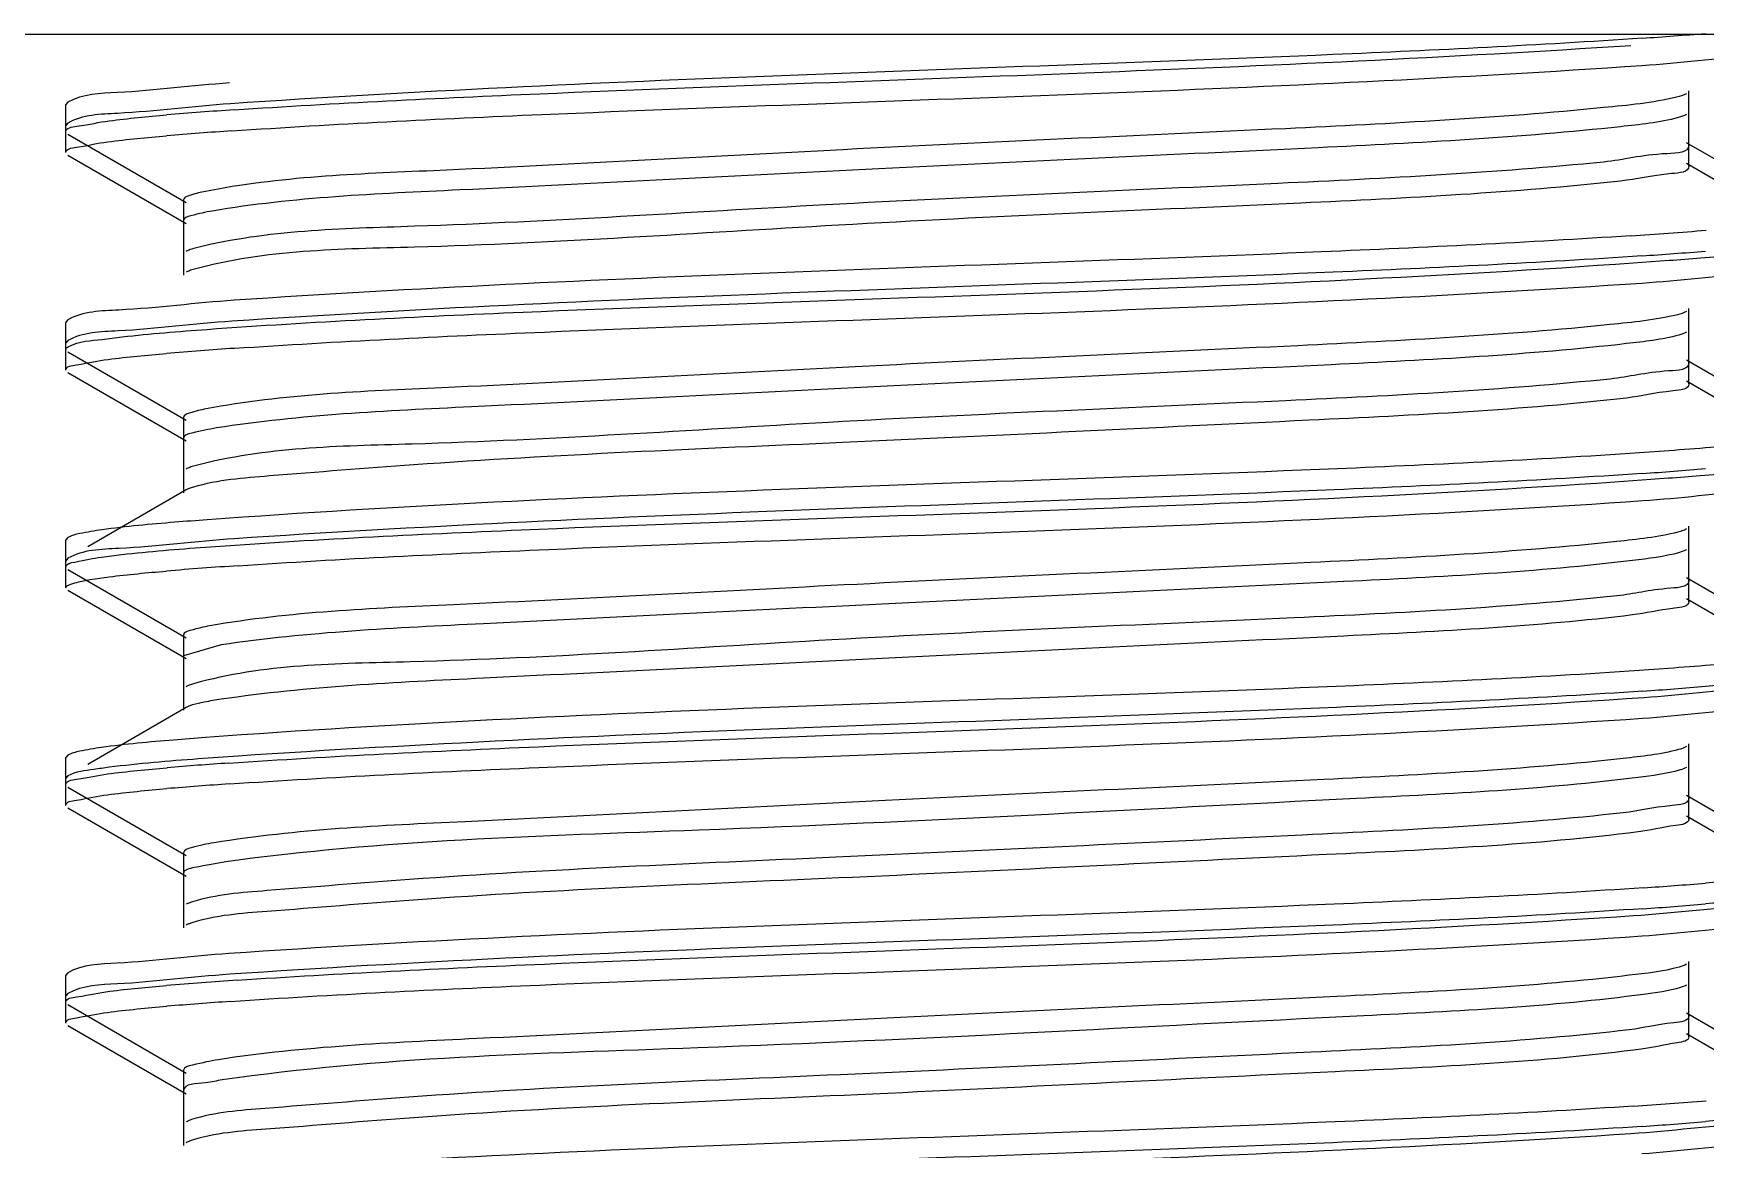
# Model space of a CAD drawing. Extents: x 1725261 to 1937680, y 860327 to 1571294.
# Drawn here: x 1825653.5 to 1825836.4, y 1253484.6 to 1253606.8 of the extents above; entities that cross this region are included whole.
import ezdxf

# ---------------------------------------------------------------- set-up
doc = ezdxf.new("R2010")
doc.units = 0
doc.header["$LTSCALE"] = 1000
doc.header["$MEASUREMENT"] = 0
doc.layers.add('bz', color=2, linetype='Continuous')

msp = doc.modelspace()

# ---------------------------------------------------------------- linework, layer by layer
at = {"linetype": 'Continuous'}
for p, q in [((1825657.22, 1253599.23), (1825657, 1253598.97)), ((1825834.61, 1253594.5), (1825834.61, 1253600.46)), ((1825657, 1253595.99), (1825657, 1253598.97)), ((1825657, 1253595.99), (1825657, 1253598.97)), ((1825834.61, 1253592.22), (1825834.61, 1253598.18)), ((1825657.22, 1253596.95), (1825657, 1253596.69)), ((1825657, 1253593.71), (1825657, 1253596.69)), ((1825657, 1253593.71), (1825657, 1253596.69)), ((1825657.22, 1253595.73), (1825670.15, 1253588.25)), ((1825847.28, 1253587.32), (1825834.35, 1253594.8)), ((1825657.22, 1253593.45), (1825670.15, 1253585.97)), ((1825847.28, 1253585.04), (1825834.35, 1253592.53)), ((1825669.89, 1253588.55), (1825669.89, 1253582.6)), ((1825669.89, 1253586.27), (1825669.89, 1253580.32)), ((1825657.22, 1253575.42), (1825657, 1253575.15)), ((1825834.61, 1253570.69), (1825834.61, 1253576.64)), ((1825657, 1253572.18), (1825657, 1253575.15)), ((1825657, 1253572.18), (1825657, 1253575.15)), ((1825834.61, 1253568.41), (1825834.61, 1253574.36)), ((1825657.22, 1253573.14), (1825657, 1253572.88)), ((1825657, 1253569.9), (1825657, 1253572.88)), ((1825657, 1253569.9), (1825657, 1253572.88)), ((1825657.22, 1253571.92), (1825670.15, 1253564.44)), ((1825847.28, 1253563.51), (1825834.35, 1253570.99)), ((1825657.22, 1253569.64), (1825670.15, 1253562.16)), ((1825847.28, 1253561.23), (1825834.35, 1253568.71)), ((1825669.89, 1253564.74), (1825669.89, 1253558.78)), ((1825669.89, 1253562.46), (1825669.89, 1253556.5)), ((1825670.15, 1253556.81), (1825659.39, 1253550.58)), ((1825657.22, 1253551.6), (1825657, 1253551.34)), ((1825834.61, 1253546.88), (1825834.61, 1253552.83)), ((1825657, 1253548.37), (1825657, 1253551.34)), ((1825657, 1253548.37), (1825657, 1253551.34)), ((1825834.61, 1253544.6), (1825834.61, 1253550.55)), ((1825657.22, 1253549.32), (1825657, 1253549.06)), ((1825657, 1253546.09), (1825657, 1253549.06)), ((1825657, 1253546.09), (1825657, 1253549.06)), ((1825657.22, 1253548.1), (1825670.15, 1253540.62)), ((1825847.28, 1253539.7), (1825834.35, 1253547.18)), ((1825657.22, 1253545.83), (1825670.15, 1253538.34)), ((1825847.28, 1253537.42), (1825834.35, 1253544.9)), ((1825669.89, 1253540.92), (1825669.89, 1253534.97)), ((1825673.98, 1253539.85), (1825669.89, 1253538.64)), ((1825669.89, 1253538.64), (1825669.89, 1253532.69)), ((1825670.15, 1253532.99), (1825659.39, 1253526.77)), ((1825657.22, 1253527.79), (1825657, 1253527.53)), ((1825834.61, 1253523.06), (1825834.61, 1253529.02)), ((1825657, 1253524.55), (1825657, 1253527.53)), ((1825657, 1253524.55), (1825657, 1253527.53)), ((1825834.61, 1253520.79), (1825834.61, 1253526.74)), ((1825657.22, 1253525.51), (1825657, 1253525.25)), ((1825657, 1253522.27), (1825657, 1253525.25)), ((1825657, 1253522.27), (1825657, 1253525.25)), ((1825657.22, 1253524.29), (1825670.15, 1253516.81)), ((1825847.28, 1253515.88), (1825834.35, 1253523.37)), ((1825657.22, 1253522.01), (1825670.15, 1253514.53)), ((1825847.28, 1253513.6), (1825834.35, 1253521.09)), ((1825669.89, 1253517.11), (1825669.89, 1253511.16)), ((1825669.89, 1253514.83), (1825669.89, 1253508.88)), ((1825657.22, 1253503.98), (1825657, 1253503.72)), ((1825834.61, 1253499.25), (1825834.61, 1253505.2)), ((1825657, 1253500.74), (1825657, 1253503.72)), ((1825657, 1253500.74), (1825657, 1253503.72)), ((1825834.61, 1253496.97), (1825834.61, 1253502.93)), ((1825657.22, 1253501.7), (1825657, 1253501.44)), ((1825657, 1253498.46), (1825657, 1253501.44)), ((1825657, 1253498.46), (1825657, 1253501.44)), ((1825657.22, 1253500.48), (1825670.15, 1253493)), ((1825847.28, 1253492.07), (1825834.35, 1253499.55)), ((1825657.22, 1253498.2), (1825670.15, 1253490.72)), ((1825847.28, 1253489.79), (1825834.35, 1253497.27)), ((1825669.89, 1253493.3), (1825669.89, 1253487.34)), ((1825669.89, 1253491.02), (1825669.89, 1253485.07))]:
    msp.add_line(p, q, dxfattribs=at)
for centre, radius, start, end in [((1825802.14, 1254015.01), 409.69, 273.8314, 274.8033), ((1825702.96, 1253182.01), 417.29, 93.7842, 94.8009), ((1825702.59, 1253184.43), 412.57, 93.8094, 94.8059), ((1825800.48, 1254014.48), 430.77, 273.6985, 274.7995), ((1825802.11, 1253991.62), 410.12, 273.8286, 274.8033), ((1825702.93, 1253156.39), 416.81, 93.7812, 94.806), ((1825802.13, 1253967.55), 409.86, 273.8303, 274.8033), ((1825703.56, 1253124.89), 424.52, 93.7437, 94.8056), ((1825802.25, 1253942.19), 408.31, 273.8405, 274.8036), ((1825702.17, 1253120.56), 407.27, 93.848, 94.803), ((1825702.24, 1253117.39), 408.16, 93.8411, 94.8041), ((1825802.36, 1253919.27), 406.92, 273.85, 274.8032), ((1825802.23, 1253918.6), 408.54, 273.8391, 274.8035), ((1825703.4, 1253081.17), 422.89, 93.7486, 94.8), ((1825702.36, 1253092.1), 409.64, 93.8298, 94.8052), ((1825800.88, 1253914.17), 425.7, 273.7304, 274.8001), ((1825802.14, 1253895.92), 409.67, 273.8316, 274.8033)]:
    msp.add_arc(centre, radius, start, end, dxfattribs=at)
for points, knots in [([(1825829.52, 1253606.23), (1825818.24, 1253605.46), (1825766.74, 1253602.98), (1825715.17, 1253601.79), (1825675, 1253599.06)], [0, 0, 0, 0, 0.219184, 1, 1, 1, 1]), ([(1825675.42, 1253598.39), (1825686.56, 1253599.14), (1825737.51, 1253601.59), (1825788.51, 1253602.82), (1825828.26, 1253605.45)], [0, 0, 0, 0, 0.21895, 1, 1, 1, 1]), ([(1825829.49, 1253603.25), (1825833.61, 1253603.53), (1825839.38, 1253604.33), (1825845.67, 1253604.44), (1825847.27, 1253605.36)], [0, 0, 0, 0, 0.690321, 1, 1, 1, 1]), ([(1825675.18, 1253596.09), (1825686.47, 1253596.86), (1825737.9, 1253599.33), (1825789.4, 1253600.52), (1825829.49, 1253603.25)], [0, 0, 0, 0, 0.219667, 1, 1, 1, 1]), ([(1825674.92, 1253601.33), (1825670.83, 1253601.05), (1825665.08, 1253600.26), (1825658.82, 1253600.15), (1825657.23, 1253599.23)], [0, 0, 0, 0, 0.690257, 1, 1, 1, 1]), ([(1825834.35, 1253600.15), (1825834.02, 1253599.96), (1825831.01, 1253599.16), (1825827.96, 1253598.9), (1825825.27, 1253598.63)], [0, 0, 0, 0, 0.123019, 1, 1, 1, 1]), ([(1825675, 1253599.06), (1825670.89, 1253598.78), (1825665.12, 1253597.98), (1825658.83, 1253597.87), (1825657.23, 1253596.95)], [0, 0, 0, 0, 0.690342, 1, 1, 1, 1]), ([(1825825.27, 1253598.63), (1825813.71, 1253597.48), (1825785.95, 1253596.06), (1825743.23, 1253594.22), (1825703.84, 1253591.88), (1825680.36, 1253591.08), (1825672.1, 1253589.43)], [0, 0, 0, 0, 0.227134, 0.54316, 0.83546, 1, 1, 1, 1]), ([(1825834.35, 1253597.88), (1825834.08, 1253597.72), (1825831.7, 1253597.01), (1825829.26, 1253596.78), (1825827.13, 1253596.55)], [0, 0, 0, 0, 0.128762, 1, 1, 1, 1]), ([(1825657, 1253595.99), (1825657, 1253596.44), (1825659.36, 1253596.71), (1825660.55, 1253597.04), (1825661.74, 1253597.19)], [0, 0, 0, 0, 0.271046, 1, 1, 1, 1]), ([(1825827.13, 1253596.55), (1825816.15, 1253595.34), (1825789.06, 1253593.97), (1825746.7, 1253592.04), (1825706.38, 1253589.84), (1825681.96, 1253588.83), (1825673.02, 1253587.32)], [0, 0, 0, 0, 0.214725, 0.5266, 0.823844, 1, 1, 1, 1]), ([(1825657, 1253593.71), (1825657, 1253594.14), (1825659.28, 1253594.43), (1825660.43, 1253594.74), (1825661.58, 1253594.89)], [0, 0, 0, 0, 0.271535, 1, 1, 1, 1]), ([(1825834.61, 1253594.5), (1825834.61, 1253593.66), (1825829.8, 1253593.63), (1825827.6, 1253592.91), (1825825.27, 1253592.68)], [0, 0, 0, 0, 0.265504, 1, 1, 1, 1]), ([(1825825.27, 1253592.68), (1825813.43, 1253591.5), (1825785.04, 1253590.05), (1825741.6, 1253588.28), (1825702.31, 1253585.63), (1825679.06, 1253585.23), (1825671.31, 1253583.3)], [0, 0, 0, 0, 0.231431, 0.552554, 0.844673, 1, 1, 1, 1]), ([(1825834.61, 1253592.22), (1825834.62, 1253591.54), (1825830.8, 1253591.35), (1825829, 1253590.8), (1825827.13, 1253590.6)], [0, 0, 0, 0, 0.267411, 1, 1, 1, 1]), ([(1825827.13, 1253590.6), (1825815.51, 1253589.31), (1825786.96, 1253587.88), (1825742.88, 1253586.1), (1825702.74, 1253583.23), (1825678.85, 1253583.09), (1825671.06, 1253580.96)], [0, 0, 0, 0, 0.224296, 0.548086, 0.845183, 1, 1, 1, 1]), ([(1825672.1, 1253589.43), (1825671.54, 1253589.32), (1825670.89, 1253589.17), (1825669.89, 1253588.79), (1825669.89, 1253588.55)], [0, 0, 0, 0, 0.707509, 1, 1, 1, 1]), ([(1825673.02, 1253587.32), (1825672.23, 1253587.19), (1825671.37, 1253586.98), (1825669.89, 1253586.59), (1825669.89, 1253586.27)], [0, 0, 0, 0, 0.717095, 1, 1, 1, 1]), ([(1825828.26, 1253584.61), (1825816.98, 1253583.87), (1825766.04, 1253581.43), (1825715.03, 1253580.22), (1825675.42, 1253577.55)], [0, 0, 0, 0, 0.221631, 1, 1, 1, 1]), ([(1825671.31, 1253583.3), (1825671.08, 1253583.24), (1825670.68, 1253583.13), (1825670.3, 1253582.98), (1825670.15, 1253582.9)], [0, 0, 0, 0, 0.588731, 1, 1, 1, 1]), ([(1825832.45, 1253581.93), (1825833.61, 1253582.01), (1825837.35, 1253582.3), (1825841.09, 1253582.64), (1825843.66, 1253583.01)], [0, 0, 0, 0, 0.30753, 1, 1, 1, 1]), ([(1825671.06, 1253580.96), (1825670.88, 1253580.91), (1825670.57, 1253580.81), (1825670.27, 1253580.69), (1825670.15, 1253580.62)], [0, 0, 0, 0, 0.578118, 1, 1, 1, 1]), ([(1825672.46, 1253574.37), (1825683.97, 1253575.21), (1825737.31, 1253577.8), (1825790.72, 1253578.85), (1825832.45, 1253581.93)], [0, 0, 0, 0, 0.216226, 1, 1, 1, 1]), ([(1825829.49, 1253582.41), (1825818.24, 1253581.65), (1825766.8, 1253579.17), (1825715.3, 1253577.97), (1825675.18, 1253575.26)], [0, 0, 0, 0, 0.219063, 1, 1, 1, 1]), ([(1825829.51, 1253579.44), (1825833.62, 1253579.72), (1825839.39, 1253580.52), (1825845.67, 1253580.62), (1825847.27, 1253581.54)], [0, 0, 0, 0, 0.690305, 1, 1, 1, 1]), ([(1825675.44, 1253572.3), (1825686.74, 1253573.06), (1825738.1, 1253575.52), (1825789.51, 1253576.72), (1825829.51, 1253579.44)], [0, 0, 0, 0, 0.220288, 1, 1, 1, 1]), ([(1825675.42, 1253577.55), (1825671.21, 1253577.27), (1825665.3, 1253576.45), (1825658.87, 1253576.36), (1825657.23, 1253575.42)], [0, 0, 0, 0, 0.69073, 1, 1, 1, 1]), ([(1825834.35, 1253576.34), (1825834.05, 1253576.16), (1825831.29, 1253575.4), (1825828.48, 1253575.15), (1825826.02, 1253574.9)], [0, 0, 0, 0, 0.125047, 1, 1, 1, 1]), ([(1825675.18, 1253575.26), (1825671.02, 1253574.98), (1825665.2, 1253574.17), (1825658.85, 1253574.07), (1825657.23, 1253573.14)], [0, 0, 0, 0, 0.690532, 1, 1, 1, 1]), ([(1825660.96, 1253573.28), (1825661.69, 1253573.38), (1825665.51, 1253573.84), (1825669.35, 1253574.14), (1825672.46, 1253574.37)], [0, 0, 0, 0, 0.191578, 1, 1, 1, 1]), ([(1825826.02, 1253574.9), (1825814.66, 1253573.72), (1825787.09, 1253572.31), (1825744.43, 1253570.44), (1825704.66, 1253568.15), (1825680.83, 1253567.27), (1825672.35, 1253565.67)], [0, 0, 0, 0, 0.222673, 0.537557, 0.831783, 1, 1, 1, 1]), ([(1825834.35, 1253574.06), (1825834.1, 1253573.92), (1825831.95, 1253573.26), (1825829.73, 1253573.03), (1825827.81, 1253572.81)], [0, 0, 0, 0, 0.131376, 1, 1, 1, 1]), ([(1825657, 1253572.18), (1825657, 1253572.3), (1825658.41, 1253573.19), (1825659.71, 1253573.1), (1825660.96, 1253573.28)], [0, 0, 0, 0, 0.088859, 1, 1, 1, 1]), ([(1825827.81, 1253572.81), (1825817.07, 1253571.57), (1825790.3, 1253570.23), (1825748.15, 1253568.28), (1825707.51, 1253566.13), (1825682.71, 1253565.03), (1825673.48, 1253563.58)], [0, 0, 0, 0, 0.209641, 0.51959, 0.818764, 1, 1, 1, 1]), ([(1825657, 1253569.9), (1825657, 1253570.34), (1825659.3, 1253570.62), (1825660.47, 1253570.94), (1825661.63, 1253571.09)], [0, 0, 0, 0, 0.271367, 1, 1, 1, 1]), ([(1825834.61, 1253570.69), (1825834.61, 1253569.91), (1825830.2, 1253569.81), (1825828.17, 1253569.17), (1825826.02, 1253568.94)], [0, 0, 0, 0, 0.265995, 1, 1, 1, 1]), ([(1825826.02, 1253568.94), (1825814.22, 1253567.72), (1825785.68, 1253566.27), (1825741.89, 1253564.51), (1825702.29, 1253561.72), (1825678.82, 1253561.5), (1825671.13, 1253559.44)], [0, 0, 0, 0, 0.229278, 0.552136, 0.84614, 1, 1, 1, 1]), ([(1825834.61, 1253568.41), (1825834.62, 1253567.78), (1825831.16, 1253567.54), (1825829.51, 1253567.06), (1825827.81, 1253566.86)], [0, 0, 0, 0, 0.268548, 1, 1, 1, 1]), ([(1825827.81, 1253566.86), (1825816.27, 1253565.53), (1825787.63, 1253564.18), (1825743.41, 1253561.97), (1825705.38, 1253560.44), (1825681.77, 1253558.52), (1825673.64, 1253557.89), (1825670.95, 1253557.11)], [0, 0, 0, 0, 0.221551, 0.546609, 0.845708, 0.946505, 1, 1, 1, 1]), ([(1825672.35, 1253565.67), (1825671.73, 1253565.55), (1825671.02, 1253565.38), (1825669.89, 1253564.99), (1825669.89, 1253564.74)], [0, 0, 0, 0, 0.710644, 1, 1, 1, 1]), ([(1825673.48, 1253563.58), (1825672.58, 1253563.44), (1825671.61, 1253563.2), (1825669.89, 1253562.81), (1825669.89, 1253562.46)], [0, 0, 0, 0, 0.720363, 1, 1, 1, 1]), ([(1825832.45, 1253561.09), (1825821.02, 1253560.25), (1825767.69, 1253557.64), (1825714.28, 1253556.58), (1825672.46, 1253553.53)], [0, 0, 0, 0, 0.214646, 1, 1, 1, 1]), ([(1825843.66, 1253562.17), (1825842.95, 1253562.07), (1825839.23, 1253561.61), (1825835.48, 1253561.31), (1825832.45, 1253561.09)], [0, 0, 0, 0, 0.1913, 1, 1, 1, 1]), ([(1825671.13, 1253559.44), (1825670.93, 1253559.39), (1825670.6, 1253559.29), (1825670.28, 1253559.16), (1825670.15, 1253559.08)], [0, 0, 0, 0, 0.581011, 1, 1, 1, 1]), ([(1825832.4, 1253558.11), (1825833.55, 1253558.19), (1825837.31, 1253558.49), (1825841.06, 1253558.82), (1825843.65, 1253559.19)], [0, 0, 0, 0, 0.307512, 1, 1, 1, 1]), ([(1825670.95, 1253557.11), (1825670.79, 1253557.07), (1825670.52, 1253556.98), (1825670.26, 1253556.87), (1825670.15, 1253556.81)], [0, 0, 0, 0, 0.572407, 1, 1, 1, 1]), ([(1825672.29, 1253550.54), (1825683.79, 1253551.38), (1825737.16, 1253553.99), (1825790.61, 1253555.03), (1825832.4, 1253558.11)], [0, 0, 0, 0, 0.215717, 1, 1, 1, 1]), ([(1825829.51, 1253558.6), (1825818.29, 1253557.84), (1825766.93, 1253555.36), (1825715.51, 1253554.16), (1825675.44, 1253551.46)], [0, 0, 0, 0, 0.218766, 1, 1, 1, 1]), ([(1825829.6, 1253555.63), (1825833.69, 1253555.91), (1825839.43, 1253556.7), (1825845.68, 1253556.82), (1825847.27, 1253557.73)], [0, 0, 0, 0, 0.690212, 1, 1, 1, 1]), ([(1825675.84, 1253548.51), (1825687.17, 1253549.27), (1825738.42, 1253551.72), (1825789.74, 1253552.91), (1825829.6, 1253555.63)], [0, 0, 0, 0, 0.221286, 1, 1, 1, 1]), ([(1825672.46, 1253553.53), (1825671.28, 1253553.45), (1825667.44, 1253553.15), (1825663.6, 1253552.81), (1825660.96, 1253552.44)], [0, 0, 0, 0, 0.307207, 1, 1, 1, 1]), ([(1825660.96, 1253552.44), (1825660.15, 1253552.33), (1825658.9, 1253552.11), (1825657.62, 1253551.83), (1825657.23, 1253551.6)], [0, 0, 0, 0, 0.644157, 1, 1, 1, 1]), ([(1825834.35, 1253552.53), (1825834.07, 1253552.36), (1825831.55, 1253551.64), (1825828.98, 1253551.4), (1825826.74, 1253551.16)], [0, 0, 0, 0, 0.127384, 1, 1, 1, 1]), ([(1825675.44, 1253551.46), (1825671.22, 1253551.18), (1825665.31, 1253550.36), (1825658.87, 1253550.27), (1825657.23, 1253549.32)], [0, 0, 0, 0, 0.690794, 1, 1, 1, 1]), ([(1825660.91, 1253549.46), (1825661.64, 1253549.56), (1825665.42, 1253550.02), (1825669.22, 1253550.32), (1825672.29, 1253550.54)], [0, 0, 0, 0, 0.191507, 1, 1, 1, 1]), ([(1825826.74, 1253551.16), (1825815.62, 1253549.96), (1825788.36, 1253548.58), (1825745.88, 1253546.67), (1825705.76, 1253544.44), (1825681.55, 1253543.47), (1825672.77, 1253541.93)], [0, 0, 0, 0, 0.217563, 0.530512, 0.826679, 1, 1, 1, 1]), ([(1825834.35, 1253550.25), (1825834.12, 1253550.12), (1825832.18, 1253549.5), (1825830.18, 1253549.29), (1825828.45, 1253549.08)], [0, 0, 0, 0, 0.13419, 1, 1, 1, 1]), ([(1825657, 1253548.37), (1825657, 1253548.74), (1825658.92, 1253549.06), (1825659.93, 1253549.32), (1825660.91, 1253549.46)], [0, 0, 0, 0, 0.274238, 1, 1, 1, 1]), ([(1825828.45, 1253549.08), (1825817.97, 1253547.81), (1825791.54, 1253546.49), (1825749.61, 1253544.51), (1825708.66, 1253542.41), (1825683.49, 1253541.25), (1825673.98, 1253539.85)], [0, 0, 0, 0, 0.204569, 0.512595, 0.813688, 1, 1, 1, 1]), ([(1825657, 1253546.09), (1825657, 1253546.23), (1825657.5, 1253546.51), (1825657.89, 1253546.61), (1825658.19, 1253546.69)], [0, 0, 0, 0, 0.309855, 1, 1, 1, 1]), ([(1825658.19, 1253546.69), (1825658.68, 1253546.81), (1825659.86, 1253547.03), (1825661.05, 1253547.2), (1825661.74, 1253547.29)], [0, 0, 0, 0, 0.420782, 1, 1, 1, 1]), ([(1825834.61, 1253546.88), (1825834.62, 1253546.16), (1825830.59, 1253546), (1825828.71, 1253545.42), (1825826.74, 1253545.21)], [0, 0, 0, 0, 0.266858, 1, 1, 1, 1]), ([(1825826.74, 1253545.21), (1825815.01, 1253543.94), (1825786.35, 1253542.49), (1825742.24, 1253540.75), (1825702.33, 1253537.82), (1825678.62, 1253537.76), (1825670.98, 1253535.59)], [0, 0, 0, 0, 0.226863, 0.551253, 0.847203, 1, 1, 1, 1]), ([(1825834.61, 1253544.6), (1825834.61, 1253544.02), (1825831.51, 1253543.74), (1825829.99, 1253543.31), (1825828.45, 1253543.12)], [0, 0, 0, 0, 0.26989, 1, 1, 1, 1]), ([(1825828.45, 1253543.12), (1825817.97, 1253541.85), (1825791.54, 1253540.54), (1825749.61, 1253538.56), (1825708.66, 1253536.45), (1825683.49, 1253535.3), (1825673.98, 1253533.89)], [0, 0, 0, 0, 0.204569, 0.512595, 0.813688, 1, 1, 1, 1]), ([(1825672.77, 1253541.93), (1825672.04, 1253541.8), (1825671.24, 1253541.61), (1825669.89, 1253541.22), (1825669.89, 1253540.92)], [0, 0, 0, 0, 0.715002, 1, 1, 1, 1]), ([(1825832.4, 1253537.27), (1825820.94, 1253536.43), (1825767.57, 1253533.82), (1825714.12, 1253532.77), (1825672.29, 1253529.71)], [0, 0, 0, 0, 0.214998, 1, 1, 1, 1]), ([(1825843.65, 1253538.35), (1825842.93, 1253538.25), (1825839.19, 1253537.79), (1825835.44, 1253537.5), (1825832.4, 1253537.27)], [0, 0, 0, 0, 0.191312, 1, 1, 1, 1]), ([(1825670.98, 1253535.59), (1825670.81, 1253535.54), (1825670.53, 1253535.45), (1825670.26, 1253535.34), (1825670.15, 1253535.27)], [0, 0, 0, 0, 0.574017, 1, 1, 1, 1]), ([(1825829.68, 1253534.1), (1825833.75, 1253534.38), (1825839.46, 1253535.17), (1825845.68, 1253535.29), (1825847.27, 1253536.2)], [0, 0, 0, 0, 0.690121, 1, 1, 1, 1]), ([(1825670.85, 1253533.27), (1825670.72, 1253533.23), (1825670.48, 1253533.15), (1825670.25, 1253533.05), (1825670.15, 1253532.99)], [0, 0, 0, 0, 0.566763, 1, 1, 1, 1]), ([(1825673.98, 1253533.89), (1825673.37, 1253533.8), (1825672.32, 1253533.63), (1825671.28, 1253533.4), (1825670.85, 1253533.27)], [0, 0, 0, 0, 0.581835, 1, 1, 1, 1]), ([(1825674.83, 1253526.91), (1825686.13, 1253527.68), (1825737.74, 1253530.17), (1825789.42, 1253531.35), (1825829.68, 1253534.1)], [0, 0, 0, 0, 0.219027, 1, 1, 1, 1]), ([(1825829.6, 1253534.79), (1825818.43, 1253534.03), (1825767.18, 1253531.56), (1825715.86, 1253530.34), (1825675.84, 1253527.68)], [0, 0, 0, 0, 0.218157, 1, 1, 1, 1]), ([(1825829.59, 1253531.82), (1825833.68, 1253532.1), (1825839.42, 1253532.89), (1825845.68, 1253533), (1825847.27, 1253533.92)], [0, 0, 0, 0, 0.690224, 1, 1, 1, 1]), ([(1825674.9, 1253524.63), (1825686.18, 1253525.4), (1825737.74, 1253527.89), (1825789.37, 1253529.08), (1825829.59, 1253531.82)], [0, 0, 0, 0, 0.219076, 1, 1, 1, 1]), ([(1825672.29, 1253529.71), (1825671.12, 1253529.62), (1825667.33, 1253529.32), (1825663.53, 1253528.99), (1825660.91, 1253528.62)], [0, 0, 0, 0, 0.307296, 1, 1, 1, 1]), ([(1825660.91, 1253528.62), (1825660.11, 1253528.51), (1825658.88, 1253528.29), (1825657.62, 1253528.01), (1825657.23, 1253527.79)], [0, 0, 0, 0, 0.643667, 1, 1, 1, 1]), ([(1825834.35, 1253528.72), (1825834.09, 1253528.56), (1825831.81, 1253527.88), (1825829.47, 1253527.65), (1825827.44, 1253527.42)], [0, 0, 0, 0, 0.129897, 1, 1, 1, 1]), ([(1825661.74, 1253526.45), (1825661.18, 1253526.38), (1825659.68, 1253526.13), (1825658.07, 1253526), (1825657.22, 1253525.51)], [0, 0, 0, 0, 0.363874, 1, 1, 1, 1]), ([(1825675.84, 1253527.68), (1825674.39, 1253527.58), (1825669.68, 1253527.24), (1825664.98, 1253526.86), (1825661.74, 1253526.45)], [0, 0, 0, 0, 0.307422, 1, 1, 1, 1]), ([(1825827.44, 1253527.42), (1825816.56, 1253526.2), (1825789.61, 1253524.84), (1825747.34, 1253522.9), (1825706.88, 1253520.73), (1825682.29, 1253519.67), (1825673.22, 1253518.19)], [0, 0, 0, 0, 0.21247, 0.523491, 0.821591, 1, 1, 1, 1]), ([(1825834.35, 1253526.44), (1825834.14, 1253526.31), (1825832.41, 1253525.74), (1825830.61, 1253525.54), (1825829.06, 1253525.34)], [0, 0, 0, 0, 0.137233, 1, 1, 1, 1]), ([(1825657, 1253524.55), (1825657, 1253524.98), (1825659.27, 1253525.27), (1825660.42, 1253525.58), (1825661.57, 1253525.73)], [0, 0, 0, 0, 0.271606, 1, 1, 1, 1]), ([(1825829.06, 1253525.34), (1825818.85, 1253524.04), (1825784.53, 1253522.41), (1825733.07, 1253519.5), (1825691.65, 1253518.49), (1825674.52, 1253516.11)], [0, 0, 0, 0, 0.19951, 0.664838, 1, 1, 1, 1]), ([(1825657, 1253522.27), (1825657, 1253522.7), (1825659.27, 1253522.99), (1825660.42, 1253523.3), (1825661.56, 1253523.45)], [0, 0, 0, 0, 0.271624, 1, 1, 1, 1]), ([(1825834.61, 1253523.06), (1825834.62, 1253522.4), (1825830.96, 1253522.19), (1825829.23, 1253521.67), (1825827.44, 1253521.47)], [0, 0, 0, 0, 0.267891, 1, 1, 1, 1]), ([(1825827.44, 1253521.47), (1825815.78, 1253520.16), (1825787.02, 1253518.8), (1825742.76, 1253516.59), (1825704.88, 1253515.08), (1825681.5, 1253513.14), (1825673.48, 1253512.53), (1825670.86, 1253511.74)], [0, 0, 0, 0, 0.224202, 0.549925, 0.847853, 0.947628, 1, 1, 1, 1]), ([(1825834.61, 1253520.79), (1825834.61, 1253520.26), (1825831.84, 1253519.95), (1825830.45, 1253519.56), (1825829.06, 1253519.39)], [0, 0, 0, 0, 0.271462, 1, 1, 1, 1]), ([(1825829.06, 1253519.39), (1825817.76, 1253517.94), (1825789.03, 1253516.67), (1825744.39, 1253514.35), (1825705.62, 1253512.88), (1825681.62, 1253510.85), (1825673.41, 1253510.27), (1825670.77, 1253509.43)], [0, 0, 0, 0, 0.215562, 0.542846, 0.84615, 0.947588, 1, 1, 1, 1]), ([(1825673.22, 1253518.19), (1825672.38, 1253518.06), (1825671.47, 1253517.84), (1825669.89, 1253517.44), (1825669.89, 1253517.11)], [0, 0, 0, 0, 0.718615, 1, 1, 1, 1]), ([(1825674.52, 1253516.11), (1825673.35, 1253515.95), (1825672.16, 1253515.64), (1825669.89, 1253515.28), (1825669.89, 1253514.83)], [0, 0, 0, 0, 0.725452, 1, 1, 1, 1]), ([(1825829.68, 1253513.27), (1825818.4, 1253512.5), (1825766.78, 1253510.01), (1825715.1, 1253508.82), (1825674.83, 1253506.07)], [0, 0, 0, 0, 0.218953, 1, 1, 1, 1]), ([(1825670.86, 1253511.74), (1825670.72, 1253511.7), (1825670.48, 1253511.62), (1825670.25, 1253511.51), (1825670.15, 1253511.46)], [0, 0, 0, 0, 0.567705, 1, 1, 1, 1]), ([(1825828.57, 1253510.22), (1825832.91, 1253510.5), (1825838.97, 1253511.34), (1825845.59, 1253511.42), (1825847.27, 1253512.39)], [0, 0, 0, 0, 0.691208, 1, 1, 1, 1]), ([(1825670.77, 1253509.43), (1825670.65, 1253509.4), (1825670.44, 1253509.32), (1825670.23, 1253509.23), (1825670.15, 1253509.18)], [0, 0, 0, 0, 0.562566, 1, 1, 1, 1]), ([(1825829.59, 1253510.98), (1825818.3, 1253510.21), (1825766.74, 1253507.73), (1825715.11, 1253506.54), (1825674.9, 1253503.8)], [0, 0, 0, 0, 0.219125, 1, 1, 1, 1]), ([(1825675.75, 1253503.16), (1825686.95, 1253503.91), (1825737.89, 1253506.35), (1825788.89, 1253507.58), (1825828.57, 1253510.22)], [0, 0, 0, 0, 0.22002, 1, 1, 1, 1]), ([(1825829.52, 1253508), (1825833.63, 1253508.28), (1825839.39, 1253509.08), (1825845.67, 1253509.19), (1825847.27, 1253510.11)], [0, 0, 0, 0, 0.690293, 1, 1, 1, 1]), ([(1825675, 1253500.83), (1825686.28, 1253501.6), (1825737.78, 1253504.08), (1825789.35, 1253505.27), (1825829.52, 1253508)], [0, 0, 0, 0, 0.219254, 1, 1, 1, 1]), ([(1825674.83, 1253506.07), (1825670.76, 1253505.8), (1825665.04, 1253505), (1825658.82, 1253504.89), (1825657.23, 1253503.98)], [0, 0, 0, 0, 0.690154, 1, 1, 1, 1]), ([(1825834.35, 1253504.9), (1825834.11, 1253504.76), (1825832.05, 1253504.12), (1825829.93, 1253503.9), (1825828.1, 1253503.69)], [0, 0, 0, 0, 0.132694, 1, 1, 1, 1]), ([(1825674.9, 1253503.8), (1825670.81, 1253503.52), (1825665.07, 1253502.73), (1825658.82, 1253502.61), (1825657.23, 1253501.7)], [0, 0, 0, 0, 0.690224, 1, 1, 1, 1]), ([(1825828.1, 1253503.69), (1825817.48, 1253502.43), (1825790.85, 1253501.1), (1825748.8, 1253499.14), (1825708.02, 1253497.01), (1825683.05, 1253495.89), (1825673.7, 1253494.46)], [0, 0, 0, 0, 0.207392, 0.516489, 0.816517, 1, 1, 1, 1]), ([(1825834.35, 1253502.62), (1825834.15, 1253502.51), (1825832.62, 1253501.98), (1825831.02, 1253501.79), (1825829.65, 1253501.6)], [0, 0, 0, 0, 0.140538, 1, 1, 1, 1]), ([(1825657, 1253500.74), (1825657, 1253501.19), (1825659.4, 1253501.46), (1825660.6, 1253501.8), (1825661.81, 1253501.95)], [0, 0, 0, 0, 0.270801, 1, 1, 1, 1]), ([(1825829.65, 1253501.6), (1825819.5, 1253500.24), (1825784.93, 1253498.65), (1825733.17, 1253495.63), (1825691.33, 1253494.74), (1825674.12, 1253492.24)], [0, 0, 0, 0, 0.197032, 0.665256, 1, 1, 1, 1]), ([(1825657, 1253498.46), (1825657, 1253498.89), (1825659.27, 1253499.18), (1825660.41, 1253499.49), (1825661.56, 1253499.64)], [0, 0, 0, 0, 0.271622, 1, 1, 1, 1]), ([(1825834.61, 1253499.25), (1825834.61, 1253498.65), (1825831.32, 1253498.39), (1825829.73, 1253497.93), (1825828.1, 1253497.73)], [0, 0, 0, 0, 0.269339, 1, 1, 1, 1]), ([(1825828.1, 1253497.73), (1825816.54, 1253496.37), (1825787.72, 1253495.04), (1825743.23, 1253492.78), (1825704.97, 1253491.3), (1825681.4, 1253489.3), (1825673.35, 1253488.72), (1825670.76, 1253487.9)], [0, 0, 0, 0, 0.22136, 0.548301, 0.848284, 0.948292, 1, 1, 1, 1]), ([(1825834.61, 1253496.97), (1825834.61, 1253496.5), (1825832.15, 1253496.15), (1825830.89, 1253495.82), (1825829.65, 1253495.65)], [0, 0, 0, 0, 0.273294, 1, 1, 1, 1]), ([(1825829.65, 1253495.65), (1825818.47, 1253494.15), (1825789.73, 1253492.92), (1825744.93, 1253490.55), (1825705.79, 1253489.09), (1825681.59, 1253487.02), (1825673.33, 1253486.46), (1825670.7, 1253485.6)], [0, 0, 0, 0, 0.212334, 0.540585, 0.846069, 0.947955, 1, 1, 1, 1]), ([(1825673.7, 1253494.46), (1825672.74, 1253494.31), (1825671.73, 1253494.06), (1825669.89, 1253493.67), (1825669.89, 1253493.3)], [0, 0, 0, 0, 0.721639, 1, 1, 1, 1]), ([(1825674.12, 1253492.24), (1825673.51, 1253492.15), (1825672.31, 1253491.81), (1825669.89, 1253491.87), (1825669.89, 1253491.02)], [0, 0, 0, 0, 0.421436, 1, 1, 1, 1]), ([(1825828.57, 1253489.38), (1825817.35, 1253488.63), (1825766.41, 1253486.19), (1825715.41, 1253484.97), (1825675.75, 1253482.32)], [0, 0, 0, 0, 0.220591, 1, 1, 1, 1]), ([(1825670.76, 1253487.9), (1825670.64, 1253487.86), (1825670.44, 1253487.79), (1825670.23, 1253487.69), (1825670.15, 1253487.65)], [0, 0, 0, 0, 0.562023, 1, 1, 1, 1]), ([(1825828.27, 1253486.38), (1825832.68, 1253486.67), (1825838.84, 1253487.53), (1825845.57, 1253487.59), (1825847.27, 1253488.57)], [0, 0, 0, 0, 0.691489, 1, 1, 1, 1]), ([(1825829.52, 1253487.16), (1825818.24, 1253486.4), (1825766.73, 1253483.92), (1825715.16, 1253482.72), (1825675, 1253479.99)], [0, 0, 0, 0, 0.219185, 1, 1, 1, 1]), ([(1825675.43, 1253479.32), (1825686.57, 1253480.07), (1825737.52, 1253482.52), (1825788.53, 1253483.76), (1825828.27, 1253486.38)], [0, 0, 0, 0, 0.218984, 1, 1, 1, 1]), ([(1825829.49, 1253484.19), (1825833.61, 1253484.47), (1825839.38, 1253485.26), (1825845.67, 1253485.37), (1825847.27, 1253486.29)], [0, 0, 0, 0, 0.690321, 1, 1, 1, 1]), ([(1825670.7, 1253485.6), (1825670.6, 1253485.56), (1825670.41, 1253485.5), (1825670.23, 1253485.41), (1825670.15, 1253485.37)], [0, 0, 0, 0, 0.558344, 1, 1, 1, 1])]:
    msp.add_open_spline(points, degree=3, knots=knots, dxfattribs=at)
for points in [[(1825661.74, 1253597.19), (1825663.83, 1253597.46), (1825665.93, 1253597.65), (1825668.03, 1253597.83)], [(1825661.58, 1253594.89), (1825663.72, 1253595.17), (1825665.87, 1253595.37), (1825668.03, 1253595.55)], [(1825661.63, 1253571.09), (1825663.75, 1253571.36), (1825665.88, 1253571.56), (1825668.01, 1253571.74)], [(1825661.74, 1253547.29), (1825663.82, 1253547.55), (1825665.9, 1253547.75), (1825667.99, 1253547.92)], [(1825842.93, 1253535.98), (1825840.77, 1253535.7), (1825838.61, 1253535.5), (1825836.44, 1253535.31)], [(1825661.57, 1253525.73), (1825663.73, 1253526.01), (1825665.9, 1253526.21), (1825668.07, 1253526.4)], [(1825661.56, 1253523.45), (1825663.72, 1253523.73), (1825665.89, 1253523.93), (1825668.06, 1253524.12)], [(1825842.94, 1253514.44), (1825840.78, 1253514.16), (1825838.6, 1253513.96), (1825836.43, 1253513.78)], [(1825842.92, 1253512.16), (1825840.77, 1253511.88), (1825838.6, 1253511.68), (1825836.44, 1253511.5)], [(1825661.81, 1253501.95), (1825663.87, 1253502.21), (1825665.94, 1253502.4), (1825668.02, 1253502.58)], [(1825661.56, 1253499.64), (1825663.71, 1253499.92), (1825665.88, 1253500.12), (1825668.04, 1253500.3)], [(1825842.9, 1253488.35), (1825840.76, 1253488.07), (1825838.6, 1253487.87), (1825836.45, 1253487.69)]]:
    msp.add_open_spline(points, degree=3, dxfattribs=at)
at = {"layer": 'bz'}
msp.add_line((1828907.9, 1253606.63), (1817899.95, 1253606.63), dxfattribs=at)

doc.saveas('drawing.dxf')
